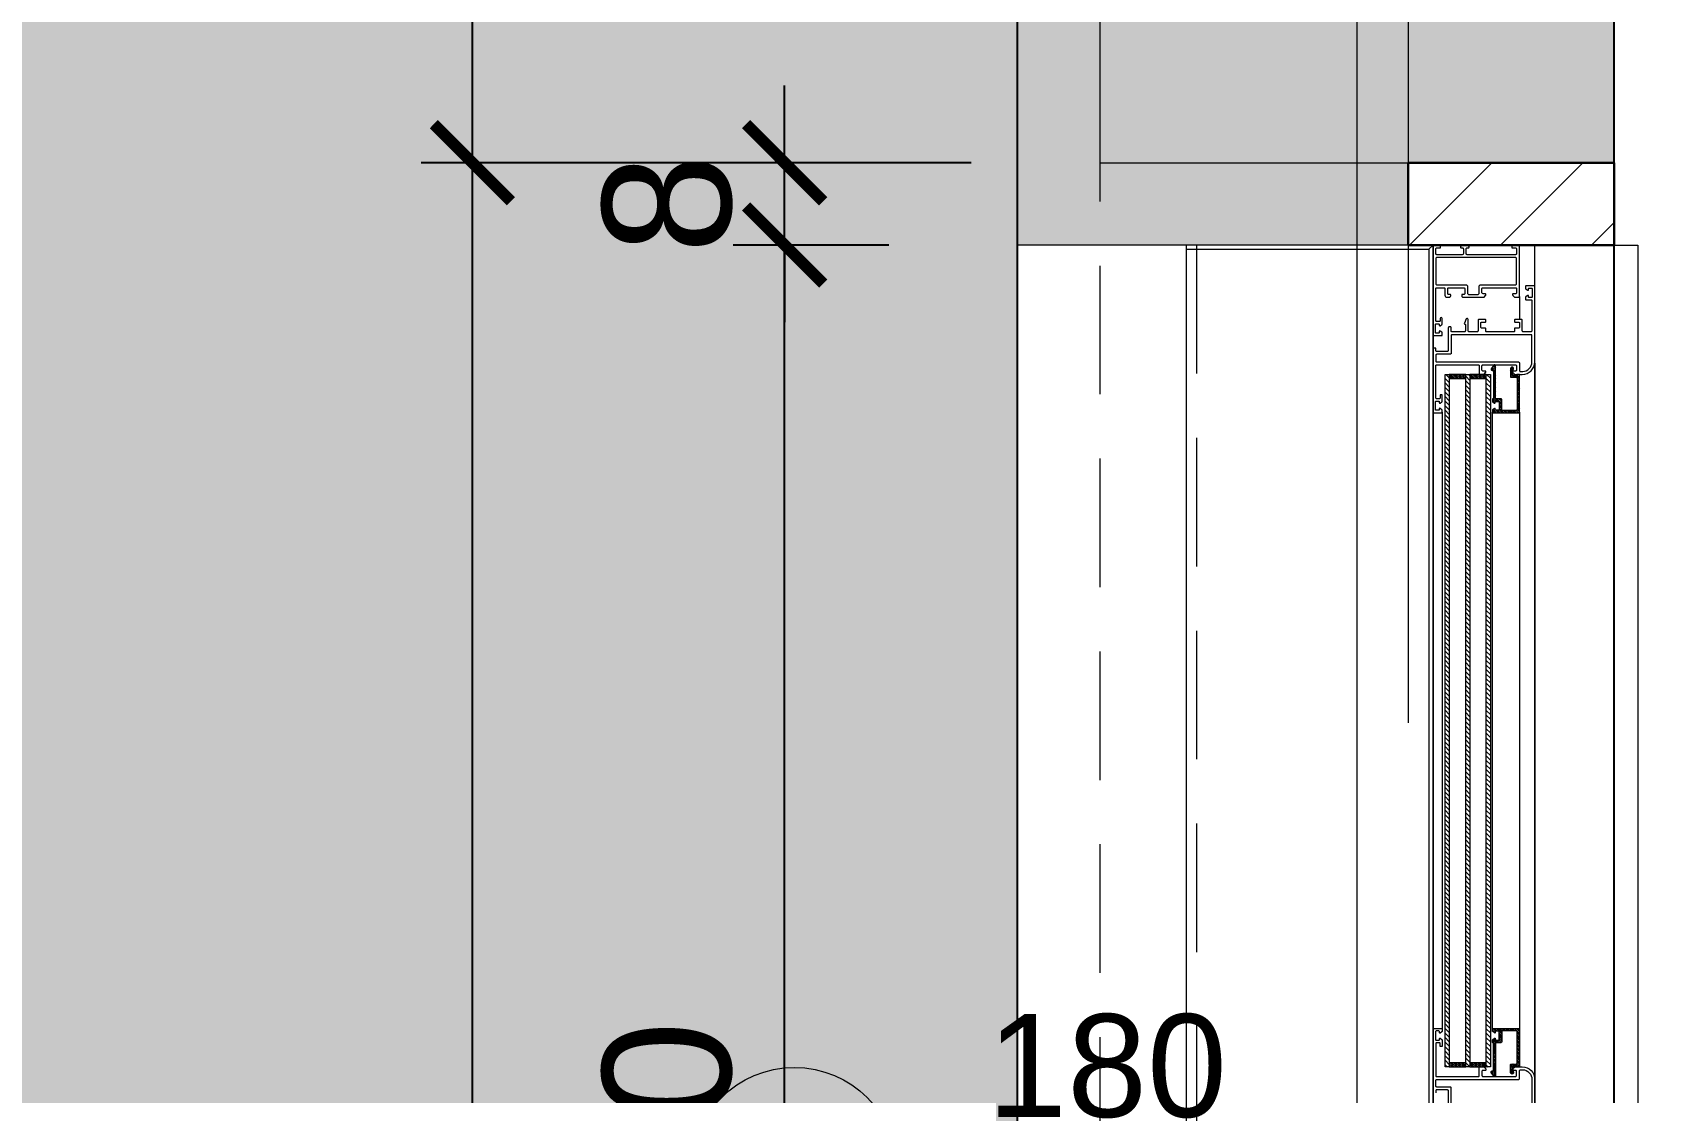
# Model space of a CAD drawing. Header units: centimetres. Extents: x 86156 to 91557, y -55119 to -48172.
# Drawn here: x 87625 to 87783.7, y -53037.7 to -52934.7 of the extents above; entities that cross this region are included whole.
import ezdxf

# ---------------------------------------------------------------- set-up
doc = ezdxf.new("R2010")
doc.units = ezdxf.units.CM
doc.header["$LTSCALE"] = 50
doc.header["$MEASUREMENT"] = 0
for name, pattern in [('23486-A01$0${ Chain Double-Dash }', [0]), ('CACHE', [0.375, 0.25, -0.125]), ('CACHE2', [4.7625, 3.175, -1.5875]), ('CONTINU', [0])]:
    doc.linetypes.add(name, pattern=pattern)
doc.layers.get('0').update_dxf_attribs({"color": 8})
for name, color, linetype, lineweight in [('BETON CACHE', 4, 'CACHE', 5), ('BETON HACHURE', 253, 'Continuous', 13), ('ISOLATION', 252, 'Continuous', 0), ('MACONNERIE COUPE', 7, 'Continuous', 30), ('MACONNERIE HACHURE', 253, 'Continuous', 13), ('mobilimi', 8, 'Continuous', 9), ('WINDOWS', 21, 'Continuous', 5)]:
    doc.layers.add(name, color=color, linetype=linetype, lineweight=lineweight)
for name, color, linetype in [('BETON COUPE', 3, 'CONTINU'), ('BORD', 5, 'Continuous'), ('COTE 50ème', 1, 'Continuous')]:
    doc.layers.add(name, color=color, linetype=linetype)
doc.layers.add('FMULT', color=150, linetype='Continuous', plot=False)
doc.layers.add('HORS GEL', color=7, linetype='CACHE', lineweight=15, true_color=0x00661a)
doc.layers.add('PREFA MUR SUP TRAME', color=7, linetype='Continuous', true_color=0xd7c7ff)
doc.styles.add('GENERATED_STYLE_1', font='arial.ttf')
doc.styles.add('RS_TXT_50', font='arial.ttf', dxfattribs={"height": 12.5})
doc.dimstyles.new('RS_50CM_LINEAIRE', dxfattribs={"dimscale": 5, "dimtxt": 12.5, "dimasz": 1.5, "dimexe": 1, "dimexo": 2.5, "dimgap": 1, "dimtad": 1, "dimdec": 1, "dimrnd": 0.5, "dimdsep": 46, "dimtxsty": 'RS_TXT_50', "dimblk1": 'ARCHTICK', "dimblk2": 'ARCHTICK', "dimsah": 1, "dimcen": 2.5, "dimdle": 1, "dimclrt": 4, "dimadec": 0, "dimazin": 2, "dimtfac": 1, "dimtdec": 1, "dimtix": 1, "dimtmove": 2, "dimatfit": 3, "dimfxl": 1, "dimtolj": 1, "dimtzin": 0, "dimarcsym": 0})

# ---------------------------------------------------------------- blocks, each defined once
blk = doc.blocks.new('A$Ccef6f35f')
at = {"layer": 'HORS GEL', "linetype": '23486-A01$0${ Chain Double-Dash }', "ltscale": 1.2}
blk.add_line((-525, -1195), (-525, -4150), dxfattribs=at)
blk = doc.blocks.new('_ArchTick')
at = {"color": 0, "linetype": 'ByBlock', "const_width": 0.15}
blk.add_lwpolyline([(-0.5, -0.5), (0.5, 0.5)], dxfattribs=at)
blk = doc.blocks.new('*D1737')
at = {"layer": 'COTE 50ème', "color": 0, "lineweight": -2, "ltscale": 0.5, "transparency": 16777216}
for p, q in [((87667.76, -53227.36), (87667.76, -52942.36)), ((87716.26, -52947.36), (87662.76, -52947.36)), ((87716.26, -53222.36), (87662.76, -53222.36))]:
    blk.add_line(p, q, dxfattribs=at)
at = {"layer": 'Defpoints', "color": 0, "ltscale": 0.5, "transparency": 16777216}
for p in [(87667.76, -52947.36), (87728.76, -52947.36), (87728.76, -53222.36)]:
    blk.add_point(p, dxfattribs=at)
at = {"layer": 'COTE 50ème', "color": 0, "lineweight": -2, "ltscale": 0.5, "transparency": 16777216, "xscale": 7.5, "yscale": 7.5, "zscale": 7.5}
for p, rotation in [((87667.76, -52947.36), 90), ((87667.76, -53222.36), 270)]:
    blk.add_blockref('_ArchTick', p, dxfattribs=dict(at, rotation=rotation))
at = {"layer": 'COTE 50ème', "color": 4, "ltscale": 0.5, "transparency": 16777216, "insert": (87656.38, -53084.86), "char_height": 12.5, "attachment_point": 5, "rotation": 90, "style": 'RS_TXT_50'}
blk.add_mtext('\\A1;275', dxfattribs=at)
blk = doc.blocks.new('*D1738')
at = {"layer": 'COTE 50ème', "color": 0, "lineweight": -2, "ltscale": 0.5, "transparency": 16777216}
for p, q in [((87667.76, -52952.36), (87667.76, -52792.37)), ((87716.26, -52797.37), (87662.76, -52797.37)), ((87716.26, -52947.36), (87662.76, -52947.36))]:
    blk.add_line(p, q, dxfattribs=at)
at = {"layer": 'Defpoints', "color": 0, "ltscale": 0.5, "transparency": 16777216}
for p in [(87667.76, -52797.37), (87728.76, -52797.37), (87728.76, -52947.36)]:
    blk.add_point(p, dxfattribs=at)
at = {"layer": 'COTE 50ème', "color": 0, "lineweight": -2, "ltscale": 0.5, "transparency": 16777216, "xscale": 7.5, "yscale": 7.5, "zscale": 7.5}
for p, rotation in [((87667.76, -52797.37), 90), ((87667.76, -52947.36), 270)]:
    blk.add_blockref('_ArchTick', p, dxfattribs=dict(at, rotation=rotation))
at = {"layer": 'COTE 50ème', "color": 4, "ltscale": 0.5, "transparency": 16777216, "insert": (87656.38, -52872.37), "char_height": 12.5, "attachment_point": 5, "rotation": 90, "style": 'RS_TXT_50'}
blk.add_mtext('\\A1;150', dxfattribs=at)
blk = doc.blocks.new('*D1745')
at = {"layer": 'COTE 50ème', "color": 0, "lineweight": -2, "ltscale": 0.5, "transparency": 16777216}
for p, q in [((87698.11, -53140.36), (87698.11, -52950.36)), ((87708.26, -52955.36), (87693.11, -52955.36)), ((87746.26, -53135.36), (87693.11, -53135.36))]:
    blk.add_line(p, q, dxfattribs=at)
at = {"layer": 'Defpoints', "color": 0, "ltscale": 0.5, "transparency": 16777216}
for p in [(87698.11, -52955.36), (87720.76, -52955.36), (87758.76, -53135.36)]:
    blk.add_point(p, dxfattribs=at)
at = {"layer": 'COTE 50ème', "color": 0, "lineweight": -2, "ltscale": 0.5, "transparency": 16777216, "xscale": 7.5, "yscale": 7.5, "zscale": 7.5}
for p, rotation in [((87698.11, -52955.36), 90), ((87698.11, -53135.36), 270)]:
    blk.add_blockref('_ArchTick', p, dxfattribs=dict(at, rotation=rotation))
at = {"layer": 'COTE 50ème', "color": 4, "ltscale": 0.5, "transparency": 16777216, "insert": (87686.73, -53045.36), "char_height": 12.5, "attachment_point": 5, "rotation": 90, "style": 'RS_TXT_50'}
blk.add_mtext('\\A1;180', dxfattribs=at)
blk = doc.blocks.new('*D1746')
at = {"layer": 'COTE 50ème', "color": 0, "lineweight": -2, "ltscale": 0.5, "transparency": 16777216}
for p, q in [((87698.11, -52947.36), (87698.11, -52939.86)), ((87716.26, -52947.36), (87693.11, -52947.36)), ((87698.11, -52955.36), (87698.11, -52947.36)), ((87708.26, -52955.36), (87693.11, -52955.36)), ((87698.11, -52955.36), (87698.11, -52962.86))]:
    blk.add_line(p, q, dxfattribs=at)
at = {"layer": 'Defpoints', "color": 0, "ltscale": 0.5, "transparency": 16777216}
for p in [(87698.11, -52947.36), (87728.76, -52947.36), (87720.76, -52955.36)]:
    blk.add_point(p, dxfattribs=at)
at = {"layer": 'COTE 50ème', "color": 0, "lineweight": -2, "ltscale": 0.5, "transparency": 16777216, "xscale": 7.5, "yscale": 7.5, "zscale": 7.5}
for p, rotation in [((87698.11, -52947.36), 270), ((87698.11, -52955.36), 90)]:
    blk.add_blockref('_ArchTick', p, dxfattribs=dict(at, rotation=rotation))
at = {"layer": 'COTE 50ème', "color": 4, "ltscale": 0.5, "transparency": 16777216, "insert": (87686.73, -52951.36), "char_height": 12.5, "attachment_point": 5, "rotation": 90, "style": 'RS_TXT_50'}
blk.add_mtext('\\A1;8', dxfattribs=at)

msp = doc.modelspace()

# ---------------------------------------------------------------- hatches: boundary and pattern name
at = {"layer": 'BETON HACHURE', "ltscale": 0.5, "transparency": 33554559}
h = msp.add_hatch(color=256, dxfattribs=at)
h.dxf.hatch_style = 1
h.paths.add_polyline_path([(89857.95, -49968.55), (89601.54, -49712.14), (89017.58, -49863.16), (88999.75, -49863.16), (88314.75, -49713.17), (88293.27, -49713.16), (87031.8, -49846.89), (86857.57, -50021.45), (86757.23, -51272.48), (86839.4, -52045.38), (86669.47, -52571.17), (86746.67, -53900.72), (86983.5, -54130.12), (88279.55, -54131.55), (88279.55, -54261.56), (89504.55, -54261.56), (89504.55, -54401.56), (90492.95, -54401.56), (90492.95, -51921.06), (89857.95, -51772.6)])
h.paths.add_polyline_path([(89837.95, -51788.46), (90472.95, -51936.92), (90472.95, -54381.56), (89524.55, -54381.56), (89524.55, -54241.56), (88299.55, -54241.56), (88299.55, -54111.57), (86991.6, -54110.13), (86766.18, -53891.78), (86689.65, -52573.76), (86859.73, -52047.49), (86777.31, -51272.22), (86876.91, -50030.38), (87040.95, -49866.03), (88294.32, -49733.16), (88312.58, -49733.17), (88997.58, -49883.16), (89020.13, -49883.16), (89595.48, -49734.36), (89837.95, -49976.84)], flags=16)
at = {"layer": 'ISOLATION', "transparency": 33554687}
h = msp.add_hatch(dxfattribs=at)
h.set_pattern_fill('INSUL', color=256, scale=10, angle=45)
h.set_pattern_definition([(45, (-175.676, 10730.4152), (-2.65165043, 2.65165043), []), (45, (-176.56, 10731.299), (-2.65165043, 2.65165043), [1.25, -1.25]), (45, (-177.444, 10732.183), (-2.65165043, 2.65165043), [1.25, -1.25])])
h.paths.add_polyline_path([(87720.76, -52789.36), (87750.76, -52789.36), (87750.76, -52742.36), (87758.76, -52742.36), (87758.76, -52797.36), (87728.76, -52797.36), (87728.76, -52947.36), (87758.76, -52947.36), (87758.76, -52955.36), (87720.76, -52955.36)])
at = {"layer": 'MACONNERIE HACHURE'}
h = msp.add_hatch(dxfattribs=at)
h.set_pattern_fill('ANSI31', color=256, scale=50, style=0)
h.paths.add_polyline_path([(87758.76, -52955.37), (87778.76, -52955.37), (87778.76, -52947.37), (87758.76, -52947.37)])
h.paths.add_polyline_path([(88286.04, -52214.87), (88333.76, -52214.87), (88333.76, -52217.37), (88286.04, -52217.37)])
h.paths.add_polyline_path([(88508.76, -52214.87), (88511.26, -52214.87), (88511.26, -52217.37), (88508.76, -52217.37)], flags=17)
h.paths.add_polyline_path([(88732.51, -52214.87), (88735.01, -52214.87), (88735.01, -52217.37), (88732.51, -52217.37)], flags=17)
h.paths.add_polyline_path([(89529.77, -52445.36), (89529.77, -52457.35), (89443.76, -52457.37), (89443.76, -52445.36)])
h.paths.add_polyline_path([(89053.75, -52176.06), (89123.76, -52176.06), (89123.76, -52181.06), (89053.75, -52181.06)])
h.paths.add_polyline_path([(89053.75, -52241.87), (89123.76, -52241.87), (89123.76, -52246.87), (89053.75, -52246.87)])
h.paths.add_polyline_path([(89053.75, -52321.87), (89123.76, -52321.87), (89123.76, -52326.87), (89053.75, -52326.87)], flags=17)
h.paths.add_polyline_path([(88422.51, -52214.87), (88422.51, -52217.37), (88428.76, -52217.37), (88428.76, -52214.87), (88425.01, -52214.87), (88425.01, -52082.37), (88422.51, -52082.37)], flags=17)
h.paths.add_polyline_path([(88425.01, -52217.37), (88420.01, -52217.37), (88420.01, -52214.87), (88422.51, -52214.87), (88422.51, -52082.37), (88425.01, -52082.37)], flags=17)
h.paths.add_polyline_path([(88333.76, -52214.87), (88333.76, -52217.37), (88340.01, -52217.37), (88340.01, -52214.87), (88336.26, -52214.87), (88336.26, -52082.37), (88333.76, -52082.37)], flags=16)
h.paths.add_polyline_path([(88336.26, -52217.37), (88331.26, -52217.37), (88331.26, -52214.87), (88333.76, -52214.87), (88333.76, -52082.37), (88336.26, -52082.37)])
h.paths.add_polyline_path([(88821.26, -52214.87), (88821.26, -52217.37), (88815.01, -52217.37), (88815.01, -52214.87), (88818.76, -52214.87), (88818.76, -52082.37), (88821.26, -52082.37)], flags=17)
h.paths.add_polyline_path([(88818.76, -52217.37), (88823.76, -52217.37), (88823.76, -52214.87), (88821.26, -52214.87), (88821.26, -52082.37), (88818.76, -52082.37)], flags=17)
h.paths.add_polyline_path([(88910.01, -52214.87), (88910.01, -52217.37), (88903.76, -52217.37), (88903.76, -52214.87), (88907.51, -52214.87), (88907.51, -52082.37), (88910.01, -52082.37)], flags=17)
h.paths.add_polyline_path([(88998.76, -52214.87), (88998.76, -52217.37), (88992.51, -52217.37), (88992.51, -52214.87), (88996.26, -52214.87), (88996.26, -52082.37), (88998.76, -52082.37)], flags=17)
h.paths.add_polyline_path([(88907.51, -52217.37), (88912.51, -52217.37), (88912.51, -52214.87), (88910.01, -52214.87), (88910.01, -52082.37), (88907.51, -52082.37)], flags=17)
h.paths.add_polyline_path([(88017.09, -52412.37), (87993.76, -52412.37), (87993.76, -52392.37), (88017.09, -52392.37)])
h.paths.add_polyline_path([(88183.76, -52412.37), (88143.76, -52412.37), (88143.76, -52392.37), (88183.76, -52392.37)])
h.paths.add_polyline_path([(87802.09, -52412.37), (87778.76, -52412.37), (87778.76, -52392.37), (87802.09, -52392.37)])
h.paths.add_polyline_path([(87968.76, -52412.37), (87928.76, -52412.37), (87928.76, -52392.37), (87968.76, -52392.37)])
h.paths.add_polyline_path([(87758.76, -52562.37), (87778.76, -52562.37), (87778.76, -52412.37), (87758.76, -52412.37)])
h.paths.add_polyline_path([(87758.76, -52797.37), (87778.76, -52797.37), (87778.76, -52742.37), (87758.76, -52742.37)])
h.paths.add_polyline_path([(87758.76, -53222.37), (87778.76, -53222.37), (87778.76, -53135.37), (87758.76, -53135.37)])
h.paths.add_polyline_path([(87778.76, -53342.49), (88183.76, -53342.49), (88183.76, -53323.37), (87778.76, -53323.37)])
h.paths.add_polyline_path([(88183.76, -53323.37), (88203.76, -53323.37), (88203.76, -52847.37), (88183.76, -52847.37)])
h.paths.add_polyline_path([(88298.76, -52797.37), (88318.76, -52797.37), (88318.76, -52742.37), (88298.76, -52742.37)])
h.paths.add_polyline_path([(88203.76, -52412.37), (88203.76, -52439.04), (88261.26, -52439.04), (88261.26, -52404.04), (88203.76, -52404.04), (88203.76, -52394.04), (88271.26, -52394.04), (88271.26, -52439.04), (88511.26, -52439.04), (88511.26, -52429.04), (88523.26, -52429.04), (88523.26, -52459.04), (88318.76, -52459.04), (88318.76, -52562.37), (88298.76, -52562.37), (88298.76, -52459.04), (88183.76, -52459.04), (88183.76, -52412.37)])
h.paths.add_polyline_path([(88333.76, -52057.37), (88333.76, -52082.37), (88511.26, -52082.37), (88511.26, -52338.82), (88523.26, -52338.82), (88523.26, -52328.82), (88531.26, -52328.82), (88531.26, -52316.82), (88523.26, -52316.82), (88523.58, -52082.16), (88720.51, -52082.37), (88720.51, -52317.04), (88631.26, -52317.04), (88631.26, -52329.04), (88720.51, -52329.04), (88720.51, -52347.05), (88732.51, -52347.05), (88732.51, -52082.37), (88998.76, -52082.37), (88998.76, -52057.37)])
h.paths.add_polyline_path([(89123.76, -52321.87), (89093.76, -52321.87), (89093.76, -52439.04), (88732.51, -52439.04), (88732.51, -52429.04), (88720.51, -52429.04), (88720.51, -52459.04), (89123.76, -52459.04), (89123.76, -52439.04), (89098.76, -52439.04), (89098.76, -52421.87), (89123.76, -52421.87), (89123.76, -52416.87), (89098.76, -52416.87), (89098.76, -52381.87), (89123.76, -52381.87), (89123.76, -52361.87), (89098.76, -52361.87), (89098.76, -52326.87), (89123.76, -52326.87)])
h.paths.add_polyline_path([(89418.76, -52612.37), (89258.76, -52612.37), (89258.76, -52632.37), (89443.76, -52632.37), (89443.76, -52562.37), (89418.76, -52562.37)])
h.paths.add_polyline_path([(89148.76, -52573.37), (89148.76, -52612.37), (89158.76, -52612.37), (89158.76, -52632.37), (89123.76, -52632.37), (89123.76, -52573.37)])
h.paths.add_polyline_path([(89033.76, -52540.37), (89033.76, -52797.37), (89053.76, -52797.37), (89053.76, -52552.37), (89123.76, -52552.37), (89123.76, -52540.37)])
h.paths.add_polyline_path([(89753.76, -53120.37), (89650.76, -53120.37), (89650.76, -53132.37), (90131.82, -53132.37), (90131.82, -53112.37), (89773.76, -53112.37), (89773.76, -52714.37), (89753.76, -52714.37), (89753.76, -52797.37), (89650.76, -52797.37), (89650.76, -52807.37), (89753.76, -52807.37)])
h.paths.add_polyline_path([(89558.76, -53132.37), (89548.76, -53132.37), (89548.76, -53120.37), (89558.76, -53120.37)])
h.paths.add_polyline_path([(89548.76, -52807.37), (89558.76, -52807.37), (89558.76, -52797.37), (89548.76, -52797.37)])
h.paths.add_polyline_path([(89513.76, -52777.38), (89533.76, -52777.38), (89533.76, -52797.37), (89513.76, -52797.37)])
h.paths.add_polyline_path([(89621.76, -52365.37), (89633.76, -52365.37), (89633.76, -52292.38), (89621.76, -52292.38)], flags=17)
h.paths.add_polyline_path([(89444.26, -52540.37), (89444.26, -52552.37), (89513.76, -52552.37), (89513.76, -52687.37), (89533.76, -52687.37), (89533.76, -52552.37), (89633.76, -52552.37), (89633.76, -52435.37), (89621.76, -52435.37), (89621.76, -52445.36), (89611.76, -52445.36), (89611.76, -52457.36), (89621.76, -52457.36), (89621.76, -52540.37)])
h.paths.add_polyline_path([(90013.76, -52057.37), (90013.76, -52082.37), (89943.76, -52082.37), (89943.76, -52312.37), (89773.76, -52312.37), (89773.76, -52622.37), (89753.76, -52622.37), (89753.76, -52292.37), (89923.76, -52292.37), (89923.76, -52082.37), (89568.76, -52082.37), (89568.76, -52057.37)])
h.paths.add_polyline_path([(90233.76, -52424.26), (90233.76, -52502.37), (90358.76, -52502.37), (90358.76, -52567.37), (90383.76, -52567.37), (90383.76, -52477.37), (90258.76, -52477.37), (90258.76, -52424.26)])
h.paths.add_polyline_path([(90233.76, -53062.37), (90233.81, -53112.37), (90223.82, -53112.37), (90223.82, -53132.37), (90233.83, -53132.37), (90233.87, -53182.37), (90258.76, -53182.37), (90258.76, -53132.37), (90383.76, -53132.37), (90383.76, -53112.37), (90258.76, -53112.37), (90258.76, -53062.37)])
h.paths.add_polyline_path([(89103.59, -52902.37), (89053.76, -52902.37), (89053.76, -52942.37), (89103.59, -52942.37)])
h.paths.add_polyline_path([(89263.76, -52902.37), (89223.76, -52902.37), (89223.76, -52942.37), (89263.76, -52942.37)])
h.paths.add_polyline_path([(88553.76, -54162.37), (88653.76, -54162.37), (88653.76, -54187.37), (88553.76, -54187.37)])
h.paths.add_polyline_path([(88333.76, -54052.37), (88308.76, -54052.37), (88308.76, -54072.37), (88333.76, -54072.37)])
h.paths.add_polyline_path([(88208.76, -53742.37), (88208.76, -53677.37), (88183.76, -53677.37), (88183.76, -53767.37), (88308.76, -53767.37), (88308.76, -53782.37), (88333.76, -53782.37), (88333.76, -53742.37)])
h.paths.add_polyline_path([(89028.76, -53932.37), (89028.76, -54072.37), (89053.76, -54072.37), (89053.76, -53957.37), (89071.26, -53957.37), (89071.26, -53932.37)])
h.paths.add_polyline_path([(88333.76, -54122.37), (88333.76, -54162.37), (88373.76, -54162.37), (88373.76, -54187.37), (88308.76, -54187.37), (88308.76, -54122.37)])
h.paths.add_polyline_path([(88893.76, -54162.37), (88833.76, -54162.37), (88833.76, -54187.37), (88918.76, -54187.37), (88918.76, -54122.37), (88918.76, -54122.37), (88903.76, -54122.37), (88903.76, -54072.37), (88893.76, -54072.37)])
h.paths.add_polyline_path([(88208.76, -53447.37), (88183.76, -53447.37), (88183.76, -53497.37), (88208.76, -53497.37)])
h.paths.add_polyline_path([(89463.92, -52902.37), (89513.76, -52902.37), (89513.76, -52942.37), (89463.92, -52942.37)])
h.paths.add_polyline_path([(89303.76, -52902.37), (89343.76, -52902.37), (89343.76, -52942.37), (89303.76, -52942.37)])
h.paths.add_polyline_path([(90013.76, -54162.37), (89913.76, -54162.37), (89913.76, -54187.37), (90013.76, -54187.37)])
h.paths.add_polyline_path([(90233.76, -54052.37), (90258.76, -54052.37), (90258.76, -54072.37), (90233.76, -54072.37)])
h.paths.add_polyline_path([(89251.26, -53932.37), (89251.26, -53957.37), (89268.76, -53957.37), (89268.76, -54122.37), (89298.76, -54122.37), (89298.76, -53957.37), (89316.37, -53957.37), (89316.37, -53932.37)])
h.paths.add_polyline_path([(90358.76, -53742.37), (90358.76, -53677.37), (90383.76, -53677.37), (90383.76, -53767.37), (90258.76, -53767.37), (90258.76, -53782.37), (90233.76, -53782.37), (90233.76, -53742.37)])
h.paths.add_polyline_path([(89538.76, -53932.37), (89538.76, -54072.37), (89513.76, -54072.37), (89513.76, -53957.37), (89496.26, -53957.37), (89496.26, -53932.37)])
h.paths.add_polyline_path([(90233.76, -54122.37), (90233.76, -54162.37), (90193.76, -54162.37), (90193.76, -54187.37), (90258.76, -54187.37), (90258.76, -54122.37)])
h.paths.add_polyline_path([(89673.76, -54162.37), (89733.76, -54162.37), (89733.76, -54187.37), (89648.76, -54187.37), (89648.76, -54122.37), (89648.76, -54122.37), (89663.76, -54122.37), (89663.76, -54072.37), (89673.76, -54072.37)])
h.paths.add_polyline_path([(90358.76, -52797.37), (90383.76, -52797.37), (90383.76, -52747.37), (90358.76, -52747.37)])
h.paths.add_polyline_path([(90358.76, -53447.37), (90383.76, -53447.37), (90383.76, -53497.37), (90358.76, -53497.37)])
h.paths.add_polyline_path([(90233.76, -52847.37), (90258.76, -52847.37), (90258.76, -52902.26), (90233.76, -52902.26)])
h.paths.add_polyline_path([(90233.76, -53397.37), (90258.76, -53397.37), (90258.76, -53342.49), (90233.76, -53342.49)])
h.paths.add_polyline_path([(90193.76, -52082.36), (90233.76, -52082.36), (90233.76, -52057.36), (90193.76, -52057.36)])
h.paths.add_polyline_path([(90233.76, -52154.25), (90258.76, -52154.25), (90258.76, -52107.36), (90233.76, -52107.36)])
h.paths.add_polyline_path([(89298.76, -52082.36), (89148.76, -52082.36), (89148.76, -52057.36), (89298.76, -52057.36)])
h.paths.add_polyline_path([(89418.76, -52082.36), (89398.76, -52082.36), (89398.76, -52057.36), (89418.76, -52057.36)])
at = {"layer": 'mobilimi', "lineweight": 5, "ltscale": 2, "true_color": 0x58ba48, "transparency": 33554559}
h = msp.add_hatch(color=85, dxfattribs=at)
h.dxf.hatch_style = 1
h.paths.add_polyline_path([(86885.9, -52082.36), (86837.75, -52082.36), (86678.75, -52572.36), (86755.64, -53896.61), (86987.23, -54120.93), (88175.5, -54121.64), (88175.5, -54057.37), (88083.76, -54057.37), (88083.76, -53782.37), (88169.25, -53782.37), (88169.25, -53350.47), (87786.76, -53350.47), (87786.76, -53380.36), (87720.76, -53380.36), (87720.76, -52789.36), (87750.76, -52789.36), (87750.76, -52079.36)])
at = {"layer": 'PREFA MUR SUP TRAME'}
h = msp.add_hatch(color=256, dxfattribs=at)
h.paths.add_polyline_path([(87778.76, -52797.36), (87728.76, -52797.36), (87728.76, -52947.36), (87778.76, -52947.36)])
h.paths.add_polyline_path([(87778.76, -53222.36), (87728.76, -53222.36), (87728.76, -53372.36), (87778.76, -53372.36)])
at = {"layer": 'WINDOWS'}
h = msp.add_hatch(color=140, dxfattribs=at)
h.dxf.hatch_style = 1
h.paths.add_polyline_path([(89018.83, -49872.96), (88998.69, -49872.96), (88313.69, -49722.97), (88293.78, -49722.96), (87036.29, -49856.27), (86867.05, -50025.82), (86767.07, -51272.35), (86849.36, -52046.42), (86679.36, -52572.44), (86756.23, -53896.34), (86987.47, -54120.32), (88289.35, -54121.76), (88289.35, -54251.76), (89514.35, -54251.76), (89514.35, -54391.76), (90483.15, -54391.76), (90483.15, -51928.83), (89848.15, -51780.37), (89848.15, -49972.61), (89598.57, -49723.03)])
h.paths.add_polyline_path([(89597.96, -49725.25), (89846.15, -49973.44), (89846.15, -51781.96), (90481.15, -51930.42), (90481.15, -54389.76), (89516.35, -54389.76), (89516.35, -54249.76), (88291.35, -54249.76), (88291.35, -54119.77), (86988.28, -54118.32), (86758.18, -53895.45), (86681.38, -52572.7), (86851.4, -52046.63), (86769.08, -51272.33), (86868.98, -50026.72), (87037.2, -49858.18), (88293.89, -49724.96), (88313.47, -49724.97), (88998.47, -49874.96), (89019.08, -49874.96)], flags=16)
at = {"layer": 'WINDOWS', "transparency": 33554559}
h = msp.add_hatch(dxfattribs=at)
h.set_pattern_fill('ANSI31', color=256, angle=450)
h.set_pattern_definition([(135, (-46708.71279, -43862.46996), (-0.08838834765, -0.08838834765), [])])
h.paths.add_polyline_path([(87769.33, -52968.32, 0.414214), (87769.24, -52968.22), (87768.77, -52968.22, -0.414214), (87768.68, -52968.13), (87768.68, -52967.39, -1.835735), (87768.9, -52967.54), (87768.9, -52968), (87769.32, -52968), (87769.56, -52967.94), (87769.56, -52971.62, -0.414214), (87769.5, -52971.68), (87767, -52971.68, -0.414214), (87766.94, -52971.62), (87766.94, -52971.42, -0.250765), (87766.96, -52971.37), (87767.13, -52971.24, -0.599022), (87767.22, -52971.29), (87767.22, -52971.42), (87767.59, -52971.42), (87767.59, -52970.56), (87767.22, -52970.56), (87767.22, -52970.69, -0.649779), (87767.13, -52970.73), (87766.96, -52970.6, -0.212283), (87766.94, -52970.56), (87766.94, -52970.35, -0.414214), (87767, -52970.3), (87767.03, -52970.3), (87767.03, -52967.55), (87766.9, -52967.55, -0.603122), (87766.83, -52967.41), (87767.07, -52967.05, -0.737396), (87767.24, -52967.1), (87767.24, -52970.3), (87767.74, -52970.3, -0.414214), (87767.84, -52970.39), (87767.84, -52971.45), (87769.24, -52971.45, 0.414214), (87769.33, -52971.36)])
at = {"layer": 'WINDOWS'}
h = msp.add_hatch(dxfattribs=at)
h.set_pattern_fill('ANSI31', color=140, scale=2.5, angle=450)
h.set_pattern_definition([(135, (-46708.9128, -43852.52553), (-0.2209708691, -0.2209708691), [])])
h.paths.add_polyline_path([(87762.34, -53035.27), (87762.34, -52967.94), (87762.74, -52967.94), (87762.74, -53035.27)])
h.paths.add_polyline_path([(87764.34, -53035.27), (87764.34, -52967.94), (87764.74, -52967.94), (87764.74, -53035.27)])
h.paths.add_polyline_path([(87766.34, -53035.27), (87766.34, -52967.94), (87766.74, -52967.94), (87766.74, -53035.27)])
at = {"layer": 'WINDOWS', "transparency": 33554559}
h = msp.add_hatch(dxfattribs=at)
h.set_pattern_fill('ANSI31', color=140, angle=450)
h.set_pattern_definition([(135, (-46708.90849, -43869.52553), (-0.08838834765, -0.08838834765), [])])
h.paths.add_polyline_path([(87764.34, -52967.94), (87762.74, -52967.94), (87762.74, -52968.34), (87764.34, -52968.34)])
h.paths.add_polyline_path([(87766.34, -52967.94), (87764.74, -52967.94), (87764.74, -52968.34), (87766.34, -52968.34)])
h.paths.add_polyline_path([(87764.34, -53034.87), (87762.74, -53034.87), (87762.74, -53035.27), (87764.34, -53035.27)])
h.paths.add_polyline_path([(87766.34, -53034.87), (87764.74, -53034.87), (87764.74, -53035.27), (87766.34, -53035.27)])
h = msp.add_hatch(dxfattribs=at)
h.set_pattern_fill('ANSI31', color=256, angle=450)
h.set_pattern_definition([(135, (-46708.70849, -43852.52553), (-0.08838834765, -0.08838834765), [])])
h.paths.add_polyline_path([(87769.56, -53035.2), (87769.56, -53035.26), (87769.32, -53035.26), (87769.32, -53035.2), (87768.97, -53035.2, 0.414214), (87768.91, -53035.26), (87768.91, -53035.63, 0.247394), (87768.93, -53035.68, -1.657435), (87768.69, -53035.81), (87768.69, -53035.07, -0.414214), (87768.78, -53034.98), (87769.25, -53034.98, 0.414214), (87769.34, -53034.89), (87769.34, -53031.84, 0.414214), (87769.25, -53031.75), (87767.9, -53031.75, 0.414214), (87767.84, -53031.81), (87767.84, -53032.81, -0.414214), (87767.75, -53032.91), (87767.3, -53032.91, 0.414214), (87767.24, -53032.96), (87767.24, -53036.1, -0.737396), (87767.07, -53036.15), (87766.83, -53035.8, -0.603122), (87766.91, -53035.65), (87766.98, -53035.65, 0.414214), (87767.04, -53035.6), (87767.04, -53032.91), (87767, -53032.91, -0.414214), (87766.94, -53032.85), (87766.94, -53032.65, -0.250765), (87766.97, -53032.6), (87767.14, -53032.47, -0.599022), (87767.22, -53032.52), (87767.22, -53032.59, 0.414214), (87767.28, -53032.65), (87767.54, -53032.65, 0.414214), (87767.6, -53032.59), (87767.6, -53031.84, 0.414214), (87767.54, -53031.79), (87767.28, -53031.79, 0.414214), (87767.22, -53031.84), (87767.22, -53031.92, -0.599022), (87767.14, -53031.96), (87766.97, -53031.83, -0.250765), (87766.94, -53031.79), (87766.94, -53031.58, -0.414214), (87767, -53031.53), (87769.51, -53031.53, -0.414214), (87769.56, -53031.58)])

# ---------------------------------------------------------------- linework, layer by layer
at = {"layer": 'BETON CACHE'}
msp.add_lwpolyline([(87728.75, -54122.37), (87778.75, -54122.37), (87778.75, -52057.37), (87728.75, -52057.37)], close=True, dxfattribs=at)
at = {"layer": 'BETON COUPE', "lineweight": 5}
msp.add_lwpolyline([(87778.76, -52797.36), (87728.76, -52797.36), (87728.76, -52947.36), (87778.76, -52947.36)], close=True, dxfattribs=at)
at = {"layer": 'BORD', "color": 2, "linetype": 'CACHE2', "lineweight": 5, "ltscale": 0.5}
msp.add_lwpolyline([(87758.76, -52088.99), (87758.76, -53342.47), (88183.76, -53342.47), (88183.76, -53782.37), (88083.76, -53782.37), (88083.76, -54057.37), (88183.76, -54057.37), (88183.76, -54122.37), (88288.76, -54122.37), (88288.76, -54187.37), (88918.76, -54187.37), (88918.76, -54122.37), (89648.76, -54122.37), (89648.76, -54187.37), (90278.76, -54187.37), (90278.76, -54122.37), (90383.76, -54122.37), (90383.76, -54057.37), (90483.76, -54057.37), (90483.76, -53782.37), (90383.76, -53782.37), (90383.76, -52462.37)], dxfattribs=at)
at = {"layer": 'BORD'}
msp.add_lwpolyline([(87778.76, -52864.36), (87986.26, -52863.36), (87986.26, -52835.36), (88183.76, -52835.36), (88183.76, -53323.36), (87778.76, -53323.36)], close=True, dxfattribs=at)
at = {"layer": 'FMULT', "ltscale": 0.5}
msp.add_lwpolyline([(86885.9, -52082.36), (86837.75, -52082.36), (86678.75, -52572.36), (86755.64, -53896.61), (86987.23, -54120.93), (88175.5, -54121.64), (88175.5, -54057.37), (88083.76, -54057.37), (88083.76, -53782.37), (88169.25, -53782.37), (88169.25, -53350.47), (87786.76, -53350.47), (87786.76, -53380.36), (87720.76, -53380.36), (87720.76, -52789.36), (87750.76, -52789.36), (87750.76, -52079.36)], close=True, dxfattribs=at)
at = {"layer": 'ISOLATION', "ltscale": 0.5}
msp.add_lwpolyline([(87720.76, -52789.36), (87750.76, -52789.36), (87750.76, -52742.36), (87758.76, -52742.36), (87758.76, -52797.36), (87728.76, -52797.36), (87728.76, -52947.36), (87758.76, -52947.36), (87758.76, -52955.36), (87720.76, -52955.36)], close=True, dxfattribs=at)
at = {"layer": 'MACONNERIE COUPE'}
msp.add_lwpolyline([(87758.76, -52955.36), (87778.76, -52955.36), (87778.76, -52947.36), (87758.76, -52947.36)], close=True, dxfattribs=at)
at = {"layer": 'WINDOWS', "color": 165, "linetype": 'CACHE'}
msp.add_line((87738.16, -52955.36), (87738.16, -53135.36), dxfattribs=at)
at = {"layer": 'WINDOWS'}
for p, q in [((87769.56, -52960.36), (87769.56, -52962.61)), ((87761.16, -52964.09), (87761.16, -52965.47)), ((87771.05, -52966.84), (87771.06, -53036.44)), ((87761.16, -52971.64), (87761.16, -53031.59)), ((87762.05, -52971.62), (87762.06, -53031.59)), ((87766.94, -53031.58), (87766.94, -52971.62)), ((87769.56, -52971.62), (87769.56, -53031.58))]:
    msp.add_line(p, q, dxfattribs=at)
at = {"layer": 'WINDOWS', "color": 165}
for points in [[(87761.16, -53135.36), (87761.16, -52955.36), (87737.16, -52955.36), (87737.16, -53135.36)], [(87761.16, -52955.36), (87737.16, -52955.36), (87737.16, -52955.76), (87760.76, -52955.76)], [(87760.76, -52955.76), (87760.76, -53134.96), (87761.16, -53135.36), (87761.16, -52955.36)], [(87771.06, -53135.36), (87771.06, -52955.36), (87781.06, -52955.36), (87781.06, -53135.36)]]:
    msp.add_lwpolyline(points, close=True, dxfattribs=at)
at = {"layer": 'WINDOWS'}
for points in [[(87763.97, -52960.36), (87764.03, -52960.42, 0.198912), (87764.07, -52960.44), (87766.08, -52960.44, 0.198912), (87766.12, -52960.42), (87766.27, -52960.27, 0.198912), (87766.29, -52960.23), (87766.29, -52960.16, 0.414214), (87766.24, -52960.1), (87766.05, -52960.1, -0.340481), (87765.92, -52960.01), (87765.92, -52959.6, -0.414214), (87766.01, -52959.51), (87769.18, -52959.51, -0.414214), (87769.28, -52959.6), (87769.28, -52960.01, -0.414214), (87769.18, -52960.1), (87768.96, -52960.1, 0.414214), (87768.9, -52960.16), (87768.9, -52960.23, 0.198912), (87768.92, -52960.27), (87769.07, -52960.42, 0.198912), (87769.11, -52960.44), (87769.5, -52960.44, 0.414214), (87769.56, -52960.38), (87769.56, -52955.42, 0.414214), (87769.5, -52955.36), (87768.92, -52955.36, 0.322823), (87768.87, -52955.4), (87768.81, -52955.57, 0.511918), (87768.87, -52955.64), (87769.18, -52955.64, -0.414214), (87769.28, -52955.74), (87769.28, -52956.2, -0.414214), (87769.18, -52956.3), (87764.48, -52956.3, -0.414214), (87764.39, -52956.2), (87764.39, -52955.74, -0.414214), (87764.48, -52955.64), (87764.61, -52955.64, 0.511918), (87764.66, -52955.57), (87764.61, -52955.4, 0.322823), (87764.56, -52955.36), (87763.94, -52955.36, 0.322823), (87763.89, -52955.4), (87763.83, -52955.57, 0.511918), (87763.88, -52955.64), (87764.01, -52955.64, -0.414214), (87764.11, -52955.74), (87764.11, -52956.2, -0.414214), (87764.01, -52956.3), (87761.53, -52956.3, -0.414214), (87761.44, -52956.2), (87761.44, -52955.74, -0.414214), (87761.53, -52955.64), (87761.85, -52955.64, 0.511918), (87761.9, -52955.57), (87761.85, -52955.4, 0.322823), (87761.79, -52955.36), (87761.21, -52955.36, 0.414214), (87761.16, -52955.42), (87761.16, -52964.12, 0.414214), (87761.21, -52964.17), (87762, -52964.17, 0.414214), (87762.05, -52964.12), (87762.05, -52963.87, 0.250765), (87762.03, -52963.83), (87761.86, -52963.72, 0.599022), (87761.77, -52963.76), (87761.77, -52963.87, -0.414214), (87761.72, -52963.93), (87761.46, -52963.93, -0.414214), (87761.4, -52963.87), (87761.4, -52963.09, -0.414214), (87761.46, -52963.03), (87761.72, -52963.03, -0.414214), (87761.77, -52963.09), (87761.77, -52963.16, 0.599022), (87761.86, -52963.21), (87762.03, -52963.1, 0.250765), (87762.05, -52963.05), (87762.05, -52962.52, 1), (87761.85, -52962.52), (87761.85, -52962.74, -0.414214), (87761.79, -52962.79), (87761.49, -52962.79, -0.414214), (87761.44, -52962.74), (87761.44, -52959.56, -0.414214), (87761.49, -52959.51), (87762.22, -52959.51, -0.414214), (87762.32, -52959.6), (87762.32, -52960.25, 0.414214), (87762.5, -52960.44), (87762.76, -52960.44, 0.198912), (87762.8, -52960.42), (87762.86, -52960.36, 0.198912), (87762.88, -52960.32), (87762.88, -52960.22, 0.414214), (87762.82, -52960.16), (87762.65, -52960.16, -0.414214), (87762.6, -52960.1), (87762.6, -52959.6, -0.414214), (87762.69, -52959.51), (87764.14, -52959.51, -0.414214), (87764.24, -52959.6), (87764.24, -52960.1, -0.414214), (87764.18, -52960.16), (87764.01, -52960.16, 0.414214), (87763.96, -52960.22), (87763.96, -52960.32, 0.198912)], [(87771.05, -52959.38, 0.414214), (87771, -52959.32), (87770.21, -52959.32, 0.414214), (87770.16, -52959.38), (87770.16, -52959.58, 0.250765), (87770.18, -52959.63), (87770.35, -52959.76, 0.599022), (87770.44, -52959.71), (87770.44, -52959.62, -0.414214), (87770.49, -52959.56), (87770.75, -52959.56, -0.414214), (87770.81, -52959.62), (87770.81, -52960.4, -0.414214), (87770.75, -52960.46), (87770.49, -52960.46, -0.414214), (87770.44, -52960.4), (87770.44, -52960.31, 0.599022), (87770.35, -52960.26), (87770.18, -52960.39, 0.250765), (87770.16, -52960.44), (87770.16, -52960.64, 0.414214), (87770.21, -52960.7), (87770.72, -52960.7, -0.414214), (87770.77, -52960.76), (87770.77, -52963.71, -0.414214), (87770.68, -52963.8), (87769.93, -52963.8, -0.414214), (87769.84, -52963.71), (87769.84, -52962.68, 0.414214), (87769.74, -52962.59), (87769.18, -52962.59, 0.414214), (87769.09, -52962.68), (87769.09, -52962.81, 0.414214), (87769.15, -52962.87), (87769.5, -52962.87, -0.414214), (87769.56, -52962.92), (87769.56, -52963.37, -0.414214), (87769.5, -52963.43), (87769.15, -52963.43, 0.414214), (87769.09, -52963.48), (87769.09, -52963.74, -0.414214), (87769.04, -52963.8), (87766.35, -52963.8, -0.414214), (87766.29, -52963.74), (87766.29, -52963.48, 0.414214), (87766.24, -52963.43), (87765.88, -52963.43, -0.414214), (87765.82, -52963.37), (87765.82, -52962.92, -0.414214), (87765.88, -52962.87), (87766.24, -52962.87, 0.414214), (87766.29, -52962.81), (87766.29, -52962.68, 0.414214), (87766.2, -52962.59), (87765.64, -52962.59, 0.414214), (87765.54, -52962.68), (87765.54, -52963.71, -0.414214), (87765.45, -52963.8), (87764.67, -52963.8, -0.414214), (87764.57, -52963.71), (87764.57, -52962.59, 0.809546), (87764.4, -52962.55), (87764.21, -52962.97, 0.543142), (87764.26, -52963.05, -0.414214), (87764.31, -52963.11), (87764.31, -52963.71, -0.414214), (87764.22, -52963.8), (87762.99, -52963.8, -0.414214), (87762.93, -52963.74), (87762.93, -52963.39, 0.414214), (87762.88, -52963.33), (87762.71, -52963.33, 0.414214), (87762.65, -52963.39), (87762.65, -52965.61, -0.414214), (87762.56, -52965.7), (87761.49, -52965.7, -0.414214), (87761.44, -52965.65), (87761.44, -52965.44, 0.414214), (87761.38, -52965.39), (87761.21, -52965.39, 0.414214), (87761.16, -52965.44), (87761.16, -52971.62, 0.414214), (87761.21, -52971.68), (87762, -52971.68, 0.414214), (87762.05, -52971.62), (87762.05, -52971.42, 0.250765), (87762.03, -52971.37), (87761.86, -52971.24, 0.599022), (87761.77, -52971.28), (87761.77, -52971.38, -0.414214), (87761.72, -52971.43), (87761.46, -52971.43, -0.414214), (87761.4, -52971.38), (87761.4, -52970.59, -0.414214), (87761.46, -52970.54), (87761.72, -52970.54, -0.414214), (87761.77, -52970.59), (87761.77, -52970.69, 0.599022), (87761.86, -52970.73), (87762.03, -52970.6, 0.250765), (87762.05, -52970.56), (87762.05, -52969.98, 0.414214), (87762, -52969.92), (87761.9, -52969.92, 0.414214), (87761.85, -52969.98), (87761.85, -52970.24, -0.414214), (87761.79, -52970.3), (87761.49, -52970.3, -0.414214), (87761.44, -52970.24), (87761.44, -52967.07, -0.414214), (87761.49, -52967.01), (87765.58, -52967.01, -0.414214), (87765.64, -52967.07), (87765.64, -52967.89, 0.414214), (87765.69, -52967.94), (87766.08, -52967.94, 0.198912), (87766.12, -52967.93), (87766.27, -52967.77, 0.198912), (87766.29, -52967.73), (87766.29, -52967.66, 0.414214), (87766.24, -52967.61), (87766.01, -52967.61, -0.414214), (87765.92, -52967.51), (87765.92, -52967.1, -0.414214), (87766.01, -52967.01), (87769.18, -52967.01, -0.414214), (87769.28, -52967.1), (87769.28, -52967.51, -0.414214), (87769.18, -52967.61), (87768.96, -52967.61, 0.414214), (87768.9, -52967.66), (87768.9, -52967.73, 0.198912), (87768.92, -52967.77), (87769.07, -52967.93, 0.198912), (87769.11, -52967.94), (87769.84, -52967.94, 0.414214), (87771.05, -52966.73)], [(87769.56, -52967.57, 0.414214), (87769.65, -52967.66), (87769.88, -52967.66), (87769.88, -52967.66, 0.414214), (87770.77, -52966.73), (87770.77, -52964.14, 0.414214), (87770.72, -52964.08), (87762.99, -52964.08, 0.414214), (87762.93, -52964.14), (87762.93, -52965.89, -0.414214), (87762.84, -52965.98), (87761.53, -52965.98, 0.414214), (87761.44, -52966.08), (87761.44, -52966.64, 0.414214), (87761.53, -52966.73), (87769.46, -52966.73, -0.414214), (87769.56, -52966.82)], [(87769.32, -52968), (87768.96, -52968, -0.414214), (87768.9, -52967.94), (87768.9, -52967.57, -0.247394), (87768.93, -52967.52, 1.657435), (87768.68, -52967.39), (87768.68, -52968.13, 0.414214), (87768.77, -52968.22), (87769.24, -52968.22, -0.414214), (87769.33, -52968.32), (87769.33, -52971.36, -0.414214), (87769.24, -52971.45), (87767.89, -52971.45, -0.414214), (87767.84, -52971.4), (87767.84, -52970.39, 0.414214), (87767.74, -52970.3), (87767.29, -52970.3, -0.414214), (87767.24, -52970.24), (87767.24, -52967.1, 0.737396), (87767.07, -52967.05), (87766.83, -52967.41, 0.603122), (87766.9, -52967.55), (87766.98, -52967.55, -0.414214), (87767.03, -52967.61), (87767.03, -52970.3), (87767, -52970.3, 0.414214), (87766.94, -52970.35), (87766.94, -52970.56, 0.250765), (87766.96, -52970.6), (87767.13, -52970.73, 0.599022), (87767.22, -52970.69), (87767.22, -52970.61, -0.414214), (87767.28, -52970.56), (87767.54, -52970.56, -0.414214), (87767.59, -52970.61), (87767.59, -52971.36, -0.414214), (87767.54, -52971.42), (87767.28, -52971.42, -0.414214), (87767.22, -52971.36), (87767.22, -52971.29, 0.599022), (87767.13, -52971.24), (87766.96, -52971.37, 0.250765), (87766.94, -52971.42), (87766.94, -52971.62, 0.414214), (87767, -52971.68), (87769.5, -52971.68, 0.414214), (87769.56, -52971.62), (87769.56, -52968), (87769.56, -52967.94), (87769.32, -52967.94)], [(87769.32, -53035.2), (87768.97, -53035.2, 0.414214), (87768.91, -53035.26), (87768.91, -53035.63, 0.247394), (87768.93, -53035.68, -1.657435), (87768.69, -53035.81), (87768.69, -53035.07, -0.414214), (87768.78, -53034.98), (87769.25, -53034.98, 0.414214), (87769.34, -53034.89), (87769.34, -53031.84, 0.414214), (87769.25, -53031.75), (87767.9, -53031.75, 0.414214), (87767.84, -53031.81), (87767.84, -53032.81, -0.414214), (87767.75, -53032.91), (87767.3, -53032.91, 0.414214), (87767.24, -53032.96), (87767.24, -53036.1, -0.737396), (87767.07, -53036.15), (87766.83, -53035.8, -0.603122), (87766.91, -53035.65), (87766.98, -53035.65, 0.414214), (87767.04, -53035.6), (87767.04, -53032.91), (87767, -53032.91, -0.414214), (87766.94, -53032.85), (87766.94, -53032.65, -0.250765), (87766.97, -53032.6), (87767.14, -53032.47, -0.599022), (87767.22, -53032.52), (87767.22, -53032.59, 0.414214), (87767.28, -53032.65), (87767.54, -53032.65, 0.414214), (87767.6, -53032.59), (87767.6, -53031.84, 0.414214), (87767.54, -53031.79), (87767.28, -53031.79, 0.414214), (87767.22, -53031.84), (87767.22, -53031.92, -0.599022), (87767.14, -53031.96), (87766.97, -53031.83, -0.250765), (87766.94, -53031.79), (87766.94, -53031.58, -0.414214), (87767, -53031.53), (87769.51, -53031.53, -0.414214), (87769.56, -53031.58), (87769.56, -53035.2), (87769.56, -53035.26), (87769.32, -53035.26)], [(87769.56, -53035.64, -0.414214), (87769.66, -53035.54), (87769.88, -53035.54), (87769.88, -53035.54, -0.414214), (87770.78, -53036.48), (87770.78, -53039.07, -0.414214), (87770.72, -53039.13), (87762.99, -53039.13, -0.414214), (87762.94, -53039.07), (87762.94, -53037.32, 0.414214), (87762.84, -53037.22), (87761.54, -53037.22, -0.414214), (87761.44, -53037.13), (87761.44, -53036.57, -0.414214), (87761.54, -53036.48), (87769.47, -53036.48, 0.414214), (87769.56, -53036.38)]]:
    msp.add_lwpolyline(points, format="xyb", close=True, dxfattribs=at)
for points in [[(87761.16, -52955.36), (87761.16, -53135.36), (87771.06, -53135.36), (87771.06, -52955.36)], [(87769.28, -52956.63), (87769.22, -52956.58), (87761.49, -52956.58), (87761.44, -52956.63), (87761.44, -52959.17), (87761.49, -52959.23), (87764.42, -52959.23), (87764.52, -52959.32), (87764.52, -52960.07), (87764.61, -52960.16), (87765.54, -52960.16), (87765.64, -52960.07), (87765.64, -52959.32), (87765.73, -52959.23), (87769.22, -52959.23), (87769.28, -52959.17)]]:
    msp.add_lwpolyline(points, close=True, dxfattribs=at)
at = {"layer": 'WINDOWS', "color": 140}
for points in [[(87762.34, -53035.27), (87762.34, -52967.94), (87762.74, -52967.94), (87762.74, -53035.27)], [(87764.34, -52967.94), (87762.74, -52967.94), (87762.74, -52968.34), (87764.34, -52968.34)], [(87764.34, -53035.27), (87764.34, -52967.94), (87764.74, -52967.94), (87764.74, -53035.27)], [(87766.34, -52967.94), (87764.74, -52967.94), (87764.74, -52968.34), (87766.34, -52968.34)], [(87766.34, -53035.27), (87766.34, -52967.94), (87766.74, -52967.94), (87766.74, -53035.27)], [(87764.34, -53034.87), (87762.74, -53034.87), (87762.74, -53035.27), (87764.34, -53035.27)], [(87766.34, -53034.87), (87764.74, -53034.87), (87764.74, -53035.27), (87766.34, -53035.27)]]:
    msp.add_lwpolyline(points, close=True, dxfattribs=at)
at = {"layer": 'WINDOWS'}
for points in [[(87761.16, -53037.77), (87761.16, -53031.59, -0.414214), (87761.22, -53031.53), (87762, -53031.53, -0.414214), (87762.06, -53031.59), (87762.06, -53031.79, -0.250765), (87762.03, -53031.84), (87761.87, -53031.97, -0.599022), (87761.78, -53031.92), (87761.78, -53031.83, 0.414214), (87761.72, -53031.77), (87761.46, -53031.77, 0.414214), (87761.41, -53031.83), (87761.41, -53032.61, 0.414214), (87761.46, -53032.67), (87761.72, -53032.67, 0.414214), (87761.78, -53032.61), (87761.78, -53032.52, -0.599022), (87761.87, -53032.47), (87762.03, -53032.6, -0.250765), (87762.06, -53032.65), (87762.06, -53033.23, -0.414214), (87762, -53033.29), (87761.91, -53033.29, -0.414214), (87761.85, -53033.23), (87761.85, -53032.97, 0.414214), (87761.8, -53032.91), (87761.5, -53032.91, 0.414214), (87761.44, -53032.97), (87761.44, -53036.14, 0.414214), (87761.5, -53036.2), (87765.59, -53036.2, 0.414214), (87765.64, -53036.14), (87765.64, -53035.32, -0.414214), (87765.7, -53035.26), (87766.09, -53035.26, -0.198912), (87766.13, -53035.28), (87766.28, -53035.43, -0.198912), (87766.3, -53035.47), (87766.3, -53035.54, -0.414214), (87766.24, -53035.6), (87766.02, -53035.6, 0.414214), (87765.92, -53035.69), (87765.92, -53036.1, 0.414214), (87766.02, -53036.2), (87769.19, -53036.2, 0.414214), (87769.28, -53036.1), (87769.28, -53035.69, 0.414214), (87769.19, -53035.6), (87768.97, -53035.6, -0.414214), (87768.91, -53035.54), (87768.91, -53035.47, -0.198912), (87768.93, -53035.43), (87769.08, -53035.28, -0.198912), (87769.12, -53035.26), (87769.84, -53035.26, -0.414214), (87771.06, -53036.48), (87771.06, -53043.83, -0.414214)], [(87762.66, -53039.82), (87762.66, -53037.6, 0.414214), (87762.56, -53037.5), (87761.5, -53037.5, 0.414214), (87761.44, -53037.56), (87761.44, -53037.77, -0.414214)]]:
    msp.add_lwpolyline(points, format="xyb", dxfattribs=at)
at = {"layer": 'WINDOWS', "color": 165}
msp.add_lwpolyline([(87699.06, -53055.31, -1), (87699.06, -53035.31, -1)], format="xyb", close=True, dxfattribs=at)

# ---------------------------------------------------------------- block references
at = {"layer": 'MACONNERIE COUPE', "lineweight": 5, "ltscale": 0.5}
msp.add_blockref('A$Ccef6f35f', (88278.76, -50862.36), dxfattribs=at)

# ---------------------------------------------------------------- texts
at = {"layer": 'WINDOWS', "color": 165, "insert": (87717.82, -53030.13), "char_height": 10, "attachment_point": 1, "style": 'GENERATED_STYLE_1'}
msp.add_mtext('\\A1;\\pt0;180{\\H0.66x;\\S^  ;}', dxfattribs=at)

# ---------------------------------------------------------------- dimensions: what is measured, and where the dimension line sits
at = {"layer": 'COTE 50ème', "ltscale": 0.5}
for base, p1, p2, picture, middle in [((87667.76, -52797.37), (87728.76, -52947.36), (87728.76, -52797.37), '*D1738', (87656.38, -52872.37)), ((87698.11, -52947.36), (87720.76, -52955.36), (87728.76, -52947.36), '*D1746', (87686.73, -52951.36)), ((87667.76, -52947.36), (87728.76, -53222.36), (87728.76, -52947.36), '*D1737', (87656.38, -53084.86)), ((87698.11, -52955.36), (87758.76, -53135.36), (87720.76, -52955.36), '*D1745', (87686.73, -53045.36))]:
    dim = msp.add_linear_dim(base=base, p1=p1, p2=p2, angle=90, dimstyle='RS_50CM_LINEAIRE', dxfattribs=at)
    dim.commit()
    dim.dimension.update_dxf_attribs({"geometry": picture, "text_midpoint": middle})

doc.saveas('drawing.dxf')
